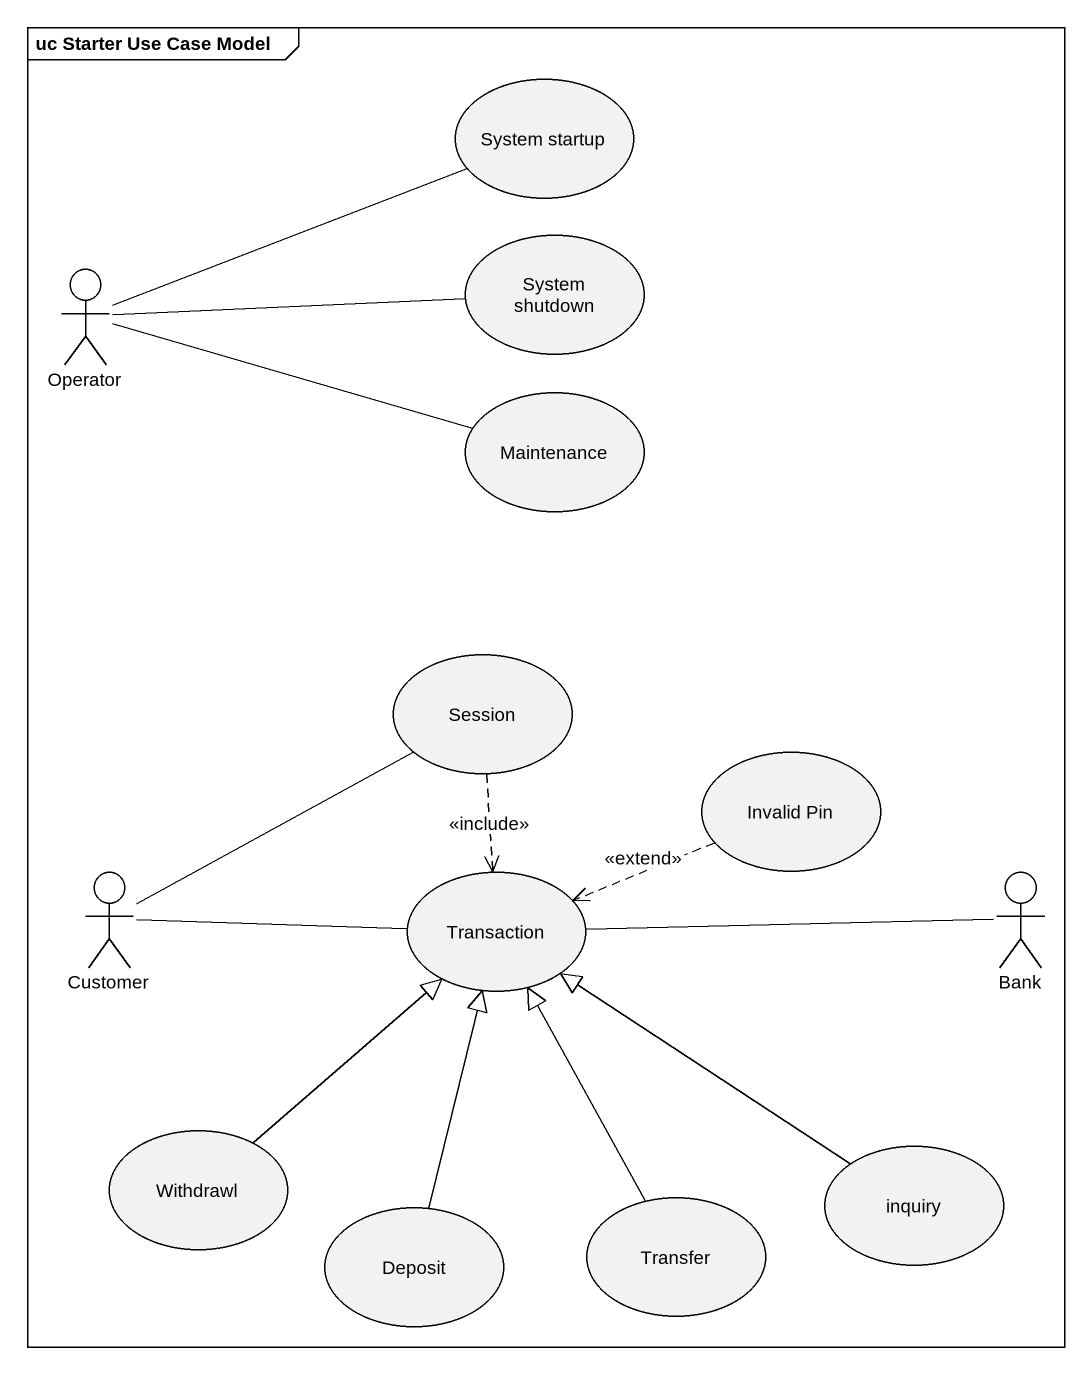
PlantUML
@startuml
mainframe uc Starter Use Case Model
usecase "System startup" as System_startup
actor Operator
usecase "System shutdown" as System_shutdown
usecase Maintenance
usecase Session
usecase "Invalid Pin" as Invalid_Pin
actor Customer
usecase Transaction
actor Bank
usecase Withdrawl
usecase Transfer
usecase inquiry
usecase Deposit
Operator -right- System_startup
Operator -right- System_shutdown
Operator -right- Maintenance
Session ..> Transaction : <<include>>
Invalid_Pin .left.> Transaction : <<extend>>
Customer -up- Session
Customer -right- Transaction
Bank -left- Transaction
Withdrawl -up-|> Transaction
Transfer -up-|> Transaction
inquiry -up-|> Transaction
Deposit -up-|> Transaction
@enduml
